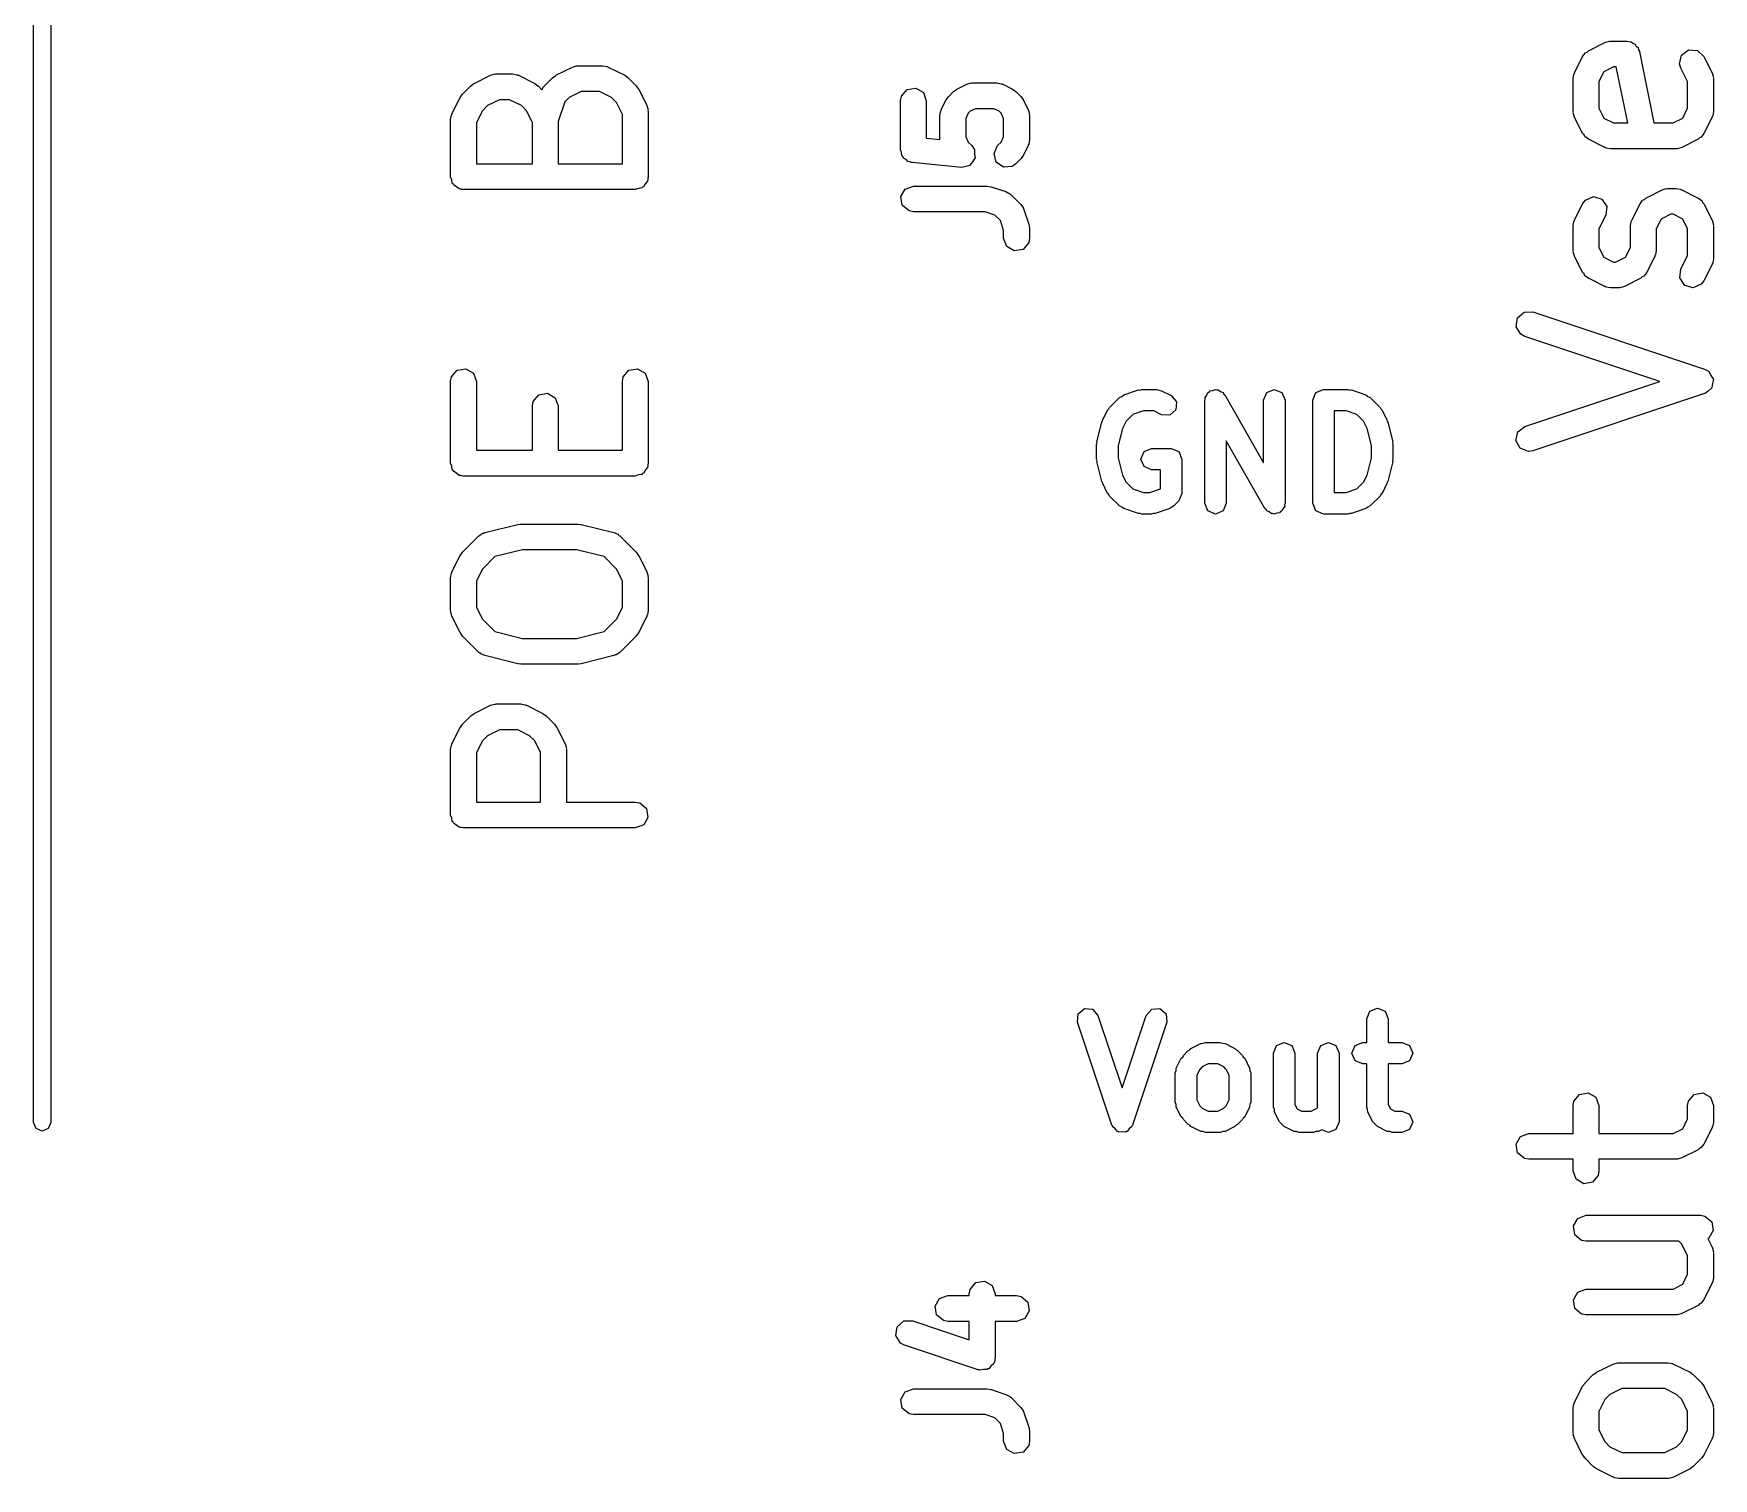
# Model space of a CAD drawing. Extents: x 83.3 to 116.7, y -116.6 to -83.4.
# Drawn here: x 106.95 to 116.73, y -107.65 to -99.24 of the extents above; entities that cross this region are included whole.
import ezdxf

# ---------------------------------------------------------------- set-up
doc = ezdxf.new("R2010")
doc.units = 0
doc.layers.add('BLACK', color=7, linetype='CONTINUOUS')

msp = doc.modelspace()

# ---------------------------------------------------------------- linework, layer by layer
at = {"layer": 'BLACK', "linetype": 'CONTINUOUS'}
for p, q in [((106.95, -105.575), (106.95, -94.075)), ((107.05, -94.075), (107.05, -105.575)), ((116, -99.3377), (116.095, -99.2901)), ((116.095, -99.2901), (116.12, -99.2826)), ((116.12, -99.2826), (116.124, -99.2837)), ((116.124, -99.2837), (116.129, -99.2821)), ((116.129, -99.2821), (116.224, -99.2821)), ((116.224, -99.2821), (116.249, -99.2867)), ((116.249, -99.2867), (116.259, -99.2946)), ((116.259, -99.2946), (116.271, -99.2986)), ((116.271, -99.2986), (116.278, -99.3106)), ((116.278, -99.3106), (116.289, -99.3196)), ((116.289, -99.3196), (116.291, -99.3318)), ((116.291, -99.3318), (116.297, -99.3424)), ((116.542, -99.3634), (116.583, -99.3329)), ((116.583, -99.3329), (116.635, -99.3359)), ((110.086, -99.4329), (110.11, -99.4255)), ((110.11, -99.4255), (110.115, -99.4265)), ((110.115, -99.4265), (110.119, -99.425)), ((110.119, -99.425), (110.262, -99.425)), ((110.262, -99.425), (110.288, -99.4295)), ((110.288, -99.4295), (110.291, -99.4324)), ((115.919, -99.4665), (115.966, -99.3712)), ((115.966, -99.3712), (115.982, -99.3503)), ((115.982, -99.3503), (115.992, -99.3458)), ((115.992, -99.3458), (116, -99.3377)), ((116.297, -99.3424), (116.381, -99.7583)), ((116.53, -99.4133), (116.542, -99.3634)), ((116.538, -99.4383), (116.53, -99.4133)), ((116.635, -99.3359), (116.672, -99.3712)), ((116.672, -99.3712), (116.719, -99.4665)), ((109.495, -99.5422), (109.513, -99.5293)), ((109.513, -99.5293), (109.514, -99.5282)), ((109.514, -99.5282), (109.609, -99.4805)), ((109.609, -99.4805), (109.634, -99.4731)), ((109.634, -99.4731), (109.639, -99.4742)), ((109.639, -99.4742), (109.643, -99.4726)), ((109.643, -99.4726), (109.738, -99.4726)), ((109.738, -99.4726), (109.764, -99.4771)), ((109.764, -99.4771), (109.767, -99.48)), ((109.767, -99.48), (109.772, -99.4805)), ((109.772, -99.4805), (109.867, -99.5282)), ((109.867, -99.5282), (109.885, -99.5415)), ((109.923, -99.5422), (109.971, -99.4946)), ((109.971, -99.4946), (109.989, -99.4817)), ((109.989, -99.4817), (109.99, -99.4805)), ((109.99, -99.4805), (110.086, -99.4329)), ((110.291, -99.4324), (110.295, -99.4329)), ((110.295, -99.4329), (110.391, -99.4805)), ((110.391, -99.4805), (110.409, -99.4939)), ((110.409, -99.4939), (110.41, -99.4946)), ((110.41, -99.4946), (110.458, -99.5422)), ((112.381, -99.5329), (112.406, -99.5255)), ((112.406, -99.5255), (112.41, -99.5265)), ((112.41, -99.5265), (112.414, -99.525)), ((112.414, -99.525), (112.557, -99.525)), ((112.557, -99.525), (112.583, -99.5295)), ((112.583, -99.5295), (112.586, -99.5324)), ((115.911, -99.5), (115.915, -99.4743)), ((115.911, -99.6905), (115.911, -99.5)), ((115.915, -99.4743), (115.918, -99.4709)), ((115.918, -99.4709), (115.919, -99.4665)), ((116.089, -99.4607), (116.061, -99.5177)), ((116.061, -99.5177), (116.061, -99.6728)), ((116.146, -99.4321), (116.089, -99.4607)), ((116.162, -99.4321), (116.146, -99.4321)), ((116.228, -99.7583), (116.162, -99.4321)), ((116.577, -99.5177), (116.538, -99.4383)), ((116.577, -99.6728), (116.577, -99.5177)), ((116.719, -99.4665), (116.727, -99.4914)), ((116.727, -99.4914), (116.726, -99.4958)), ((116.726, -99.4958), (116.727, -99.5)), ((116.727, -99.5), (116.727, -99.6905)), ((109.385, -99.7046), (109.433, -99.6093)), ((109.433, -99.6093), (109.446, -99.5913)), ((109.446, -99.5913), (109.447, -99.5898)), ((109.447, -99.5898), (109.495, -99.5422)), ((109.661, -99.6226), (109.592, -99.6569)), ((109.72, -99.6226), (109.661, -99.6226)), ((109.789, -99.6569), (109.72, -99.6226)), ((109.885, -99.5415), (109.886, -99.5422)), ((109.886, -99.5422), (109.909, -99.5646)), ((109.909, -99.5646), (109.917, -99.5486)), ((109.917, -99.5486), (109.921, -99.5463)), ((109.921, -99.5463), (109.923, -99.5422)), ((110.068, -99.6093), (110.042, -99.6358)), ((110.137, -99.575), (110.068, -99.6093)), ((110.244, -99.575), (110.137, -99.575)), ((110.313, -99.6093), (110.244, -99.575)), ((110.343, -99.6397), (110.313, -99.6093)), ((110.458, -99.5422), (110.471, -99.5606)), ((110.471, -99.5606), (110.472, -99.5617)), ((110.472, -99.5617), (110.519, -99.6569)), ((111.996, -99.6286), (112.001, -99.6029)), ((112.001, -99.6029), (112.034, -99.5636)), ((112.034, -99.5636), (112.084, -99.5547)), ((112.084, -99.5547), (112.129, -99.5804)), ((112.129, -99.5804), (112.146, -99.6286)), ((112.233, -99.6807), (112.261, -99.6236)), ((112.261, -99.6236), (112.275, -99.6056)), ((112.275, -99.6056), (112.276, -99.6041)), ((112.276, -99.6041), (112.304, -99.5755)), ((112.304, -99.5755), (112.322, -99.5627)), ((112.322, -99.5627), (112.324, -99.5615)), ((112.324, -99.5615), (112.381, -99.5329)), ((112.586, -99.5324), (112.591, -99.5329)), ((112.591, -99.5329), (112.648, -99.5615)), ((112.648, -99.5615), (112.666, -99.5748)), ((112.666, -99.5748), (112.667, -99.5755)), ((112.667, -99.5755), (112.696, -99.6041)), ((112.696, -99.6041), (112.709, -99.6225)), ((112.709, -99.6225), (112.71, -99.6236)), ((112.71, -99.6236), (112.739, -99.6807)), ((109.377, -99.7381), (109.382, -99.7124)), ((109.382, -99.7124), (109.385, -99.709)), ((109.385, -99.709), (109.385, -99.7046)), ((109.562, -99.6873), (109.527, -99.7558)), ((109.592, -99.6569), (109.562, -99.6873)), ((109.819, -99.6873), (109.789, -99.6569)), ((109.854, -99.7558), (109.819, -99.6873)), ((110.042, -99.6358), (110.004, -99.7503)), ((110.377, -99.7082), (110.343, -99.6397)), ((110.377, -99.9964), (110.377, -99.7082)), ((110.519, -99.6569), (110.527, -99.6819)), ((110.527, -99.6819), (110.526, -99.6863)), ((110.526, -99.6863), (110.527, -99.6905)), ((110.527, -99.6905), (110.527, -100.071)), ((111.996, -99.9143), (111.996, -99.6286)), ((112.146, -99.6286), (112.146, -99.8464)), ((112.225, -99.7143), (112.23, -99.6886)), ((112.225, -99.8543), (112.225, -99.7143)), ((112.23, -99.6886), (112.232, -99.6852)), ((112.232, -99.6852), (112.233, -99.6807)), ((112.39, -99.7016), (112.375, -99.732)), ((112.402, -99.6902), (112.39, -99.7016)), ((112.432, -99.675), (112.402, -99.6902)), ((112.539, -99.675), (112.432, -99.675)), ((112.57, -99.6902), (112.539, -99.675)), ((112.581, -99.7016), (112.57, -99.6902)), ((112.596, -99.732), (112.581, -99.7016)), ((112.739, -99.6807), (112.746, -99.7057)), ((112.746, -99.7057), (112.745, -99.7101)), ((112.745, -99.7101), (112.746, -99.7143)), ((112.746, -99.7143), (112.746, -99.8571)), ((115.912, -99.6947), (115.911, -99.6905)), ((115.911, -99.699), (115.912, -99.6947)), ((115.919, -99.724), (115.911, -99.699)), ((115.966, -99.8193), (115.919, -99.724)), ((116.061, -99.6728), (116.089, -99.7298)), ((116.549, -99.7298), (116.577, -99.6728)), ((116.719, -99.724), (116.672, -99.8193)), ((116.72, -99.7196), (116.719, -99.724)), ((116.723, -99.7161), (116.72, -99.7196)), ((116.727, -99.6905), (116.723, -99.7161)), ((109.377, -100.071), (109.377, -99.7381)), ((109.527, -99.7558), (109.527, -99.9964)), ((109.854, -99.9964), (109.854, -99.7558)), ((110.004, -99.7503), (110.004, -99.9964)), ((112.375, -99.732), (112.375, -99.8394)), ((112.596, -99.8394), (112.596, -99.732)), ((115.974, -99.827), (115.966, -99.8193)), ((116.089, -99.7298), (116.146, -99.7583)), ((116.146, -99.7583), (116.228, -99.7583)), ((116.381, -99.7583), (116.492, -99.7583)), ((116.492, -99.7583), (116.549, -99.7298)), ((116.672, -99.8193), (116.656, -99.8402)), ((112.002, -99.9293), (111.996, -99.9143)), ((112.146, -99.8464), (112.225, -99.8543)), ((112.375, -99.8394), (112.39, -99.8699)), ((112.39, -99.8699), (112.41, -99.8898)), ((112.41, -99.8898), (112.425, -99.9112)), ((112.425, -99.9112), (112.425, -99.9117)), ((112.425, -99.9117), (112.426, -99.912)), ((112.426, -99.912), (112.427, -99.9371)), ((112.54, -99.9363), (112.561, -99.8898)), ((112.561, -99.8898), (112.581, -99.8699)), ((112.581, -99.8699), (112.596, -99.8394)), ((112.739, -99.8907), (112.71, -99.9478)), ((112.742, -99.8828), (112.739, -99.8862)), ((112.739, -99.8862), (112.739, -99.8907)), ((112.746, -99.8571), (112.742, -99.8828)), ((115.979, -99.8373), (115.974, -99.827)), ((116, -99.8528), (115.979, -99.8373)), ((116.095, -99.9004), (116, -99.8528)), ((116.099, -99.9009), (116.095, -99.9004)), ((116.103, -99.9038), (116.099, -99.9009)), ((116.129, -99.9083), (116.103, -99.9038)), ((116.51, -99.9083), (116.129, -99.9083)), ((116.514, -99.9068), (116.51, -99.9083)), ((116.518, -99.9078), (116.514, -99.9068)), ((116.543, -99.9004), (116.518, -99.9078)), ((116.638, -99.8528), (116.543, -99.9004)), ((116.646, -99.8446), (116.638, -99.8528)), ((116.656, -99.8402), (116.646, -99.8446)), ((109.527, -99.9964), (109.854, -99.9964)), ((110.004, -99.9964), (110.377, -99.9964)), ((112.003, -99.9451), (112.002, -99.9293)), ((112.01, -99.9526), (112.003, -99.9451)), ((112.014, -99.9625), (112.01, -99.9526)), ((112.028, -99.9705), (112.014, -99.9625)), ((112.039, -99.9819), (112.028, -99.9705)), ((112.056, -99.9866), (112.039, -99.9819)), ((112.058, -99.9881), (112.056, -99.9866)), ((112.06, -99.9878), (112.058, -99.9881)), ((112.064, -99.9889), (112.06, -99.9878)), ((112.35, -100.017), (112.064, -99.9889)), ((112.351, -100.018), (112.35, -100.017)), ((112.35, -100.017), (112.35, -100.017)), ((112.375, -100.011), (112.351, -100.018)), ((112.399, -100.005), (112.375, -100.011)), ((112.4, -100.004), (112.399, -100.005)), ((112.415, -99.9836), (112.4, -100.004)), ((112.4, -100.004), (112.4, -100.004)), ((112.429, -99.9632), (112.415, -99.9836)), ((112.427, -99.9371), (112.43, -99.9623)), ((112.43, -99.9623), (112.429, -99.9627)), ((112.429, -99.9627), (112.429, -99.9632)), ((112.553, -99.9859), (112.54, -99.9363)), ((112.595, -100.015), (112.553, -99.9859)), ((112.646, -100.011), (112.595, -100.015)), ((112.667, -99.9959), (112.646, -100.011)), ((112.696, -99.9673), (112.667, -99.9959)), ((112.697, -99.9658), (112.696, -99.9673)), ((112.71, -99.9478), (112.697, -99.9658)), ((109.384, -100.09), (109.377, -100.071)), ((109.387, -100.109), (109.384, -100.09)), ((109.393, -100.113), (109.387, -100.109)), ((109.395, -100.12), (109.393, -100.113)), ((110.51, -100.112), (110.501, -100.129)), ((110.523, -100.097), (110.51, -100.112)), ((110.525, -100.087), (110.523, -100.097)), ((110.526, -100.084), (110.525, -100.087)), ((110.527, -100.071), (110.526, -100.081)), ((110.526, -100.081), (110.526, -100.084)), ((109.412, -100.129), (109.395, -100.12)), ((109.427, -100.142), (109.412, -100.129)), ((109.436, -100.144), (109.427, -100.142)), ((109.439, -100.145), (109.436, -100.144)), ((109.443, -100.145), (109.439, -100.145)), ((109.452, -100.146), (109.443, -100.145)), ((110.452, -100.146), (109.452, -100.146)), ((110.471, -100.14), (110.452, -100.146)), ((110.49, -100.136), (110.471, -100.14)), ((110.494, -100.131), (110.49, -100.136)), ((110.501, -100.129), (110.494, -100.131)), ((111.998, -100.187), (112.023, -100.143)), ((112.006, -100.237), (111.998, -100.187)), ((112.023, -100.143), (112.071, -100.125)), ((112.071, -100.125), (112.5, -100.125)), ((112.5, -100.125), (112.522, -100.129)), ((112.522, -100.129), (112.524, -100.129)), ((112.524, -100.129), (112.609, -100.157)), ((112.609, -100.157), (112.632, -100.17)), ((112.632, -100.17), (112.635, -100.174)), ((112.635, -100.174), (112.639, -100.176)), ((112.639, -100.176), (112.696, -100.233)), ((115.966, -100.228), (115.982, -100.207)), ((115.982, -100.207), (116.029, -100.187)), ((116.029, -100.187), (116.078, -100.202)), ((116.078, -100.202), (116.106, -100.244)), ((116.3, -100.228), (116.315, -100.207)), ((116.315, -100.207), (116.325, -100.203)), ((116.325, -100.203), (116.333, -100.195)), ((116.333, -100.195), (116.428, -100.147)), ((116.428, -100.147), (116.453, -100.14)), ((116.453, -100.14), (116.458, -100.141)), ((116.458, -100.141), (116.462, -100.139)), ((116.462, -100.139), (116.51, -100.139)), ((116.51, -100.139), (116.535, -100.144)), ((116.535, -100.144), (116.539, -100.147)), ((116.539, -100.147), (116.543, -100.147)), ((116.543, -100.147), (116.638, -100.195)), ((116.638, -100.195), (116.659, -100.21)), ((116.659, -100.21), (116.664, -100.221)), ((112.046, -100.27), (112.006, -100.237)), ((112.071, -100.275), (112.046, -100.27)), ((112.488, -100.275), (112.071, -100.275)), ((112.545, -100.294), (112.488, -100.275)), ((112.577, -100.326), (112.545, -100.294)), ((112.696, -100.233), (112.711, -100.254)), ((112.711, -100.254), (112.711, -100.258)), ((112.711, -100.258), (112.714, -100.262)), ((112.714, -100.262), (112.743, -100.348)), ((115.919, -100.324), (115.966, -100.228)), ((116.1, -100.295), (116.061, -100.375)), ((116.106, -100.244), (116.1, -100.295)), ((116.252, -100.324), (116.3, -100.228)), ((116.48, -100.289), (116.423, -100.318)), ((116.492, -100.289), (116.48, -100.289)), ((116.549, -100.318), (116.492, -100.289)), ((116.664, -100.221), (116.672, -100.228)), ((116.672, -100.228), (116.719, -100.324)), ((112.596, -100.384), (112.577, -100.326)), ((112.596, -100.429), (112.596, -100.384)), ((112.743, -100.348), (112.746, -100.37)), ((112.746, -100.37), (112.746, -100.371)), ((112.746, -100.371), (112.746, -100.429)), ((115.911, -100.357), (115.915, -100.331)), ((115.911, -100.5), (115.911, -100.357)), ((115.915, -100.331), (115.918, -100.328)), ((115.918, -100.328), (115.919, -100.324)), ((116.061, -100.375), (116.061, -100.482)), ((116.244, -100.357), (116.249, -100.331)), ((116.244, -100.482), (116.244, -100.357)), ((116.249, -100.331), (116.251, -100.328)), ((116.251, -100.328), (116.252, -100.324)), ((116.423, -100.318), (116.394, -100.375)), ((116.394, -100.375), (116.394, -100.5)), ((116.577, -100.375), (116.549, -100.318)), ((116.577, -100.53), (116.577, -100.375)), ((116.719, -100.324), (116.727, -100.349)), ((116.727, -100.349), (116.726, -100.353)), ((116.726, -100.353), (116.727, -100.357)), ((116.727, -100.357), (116.727, -100.548)), ((112.614, -100.477), (112.596, -100.429)), ((112.658, -100.502), (112.614, -100.477)), ((112.709, -100.494), (112.658, -100.502)), ((112.742, -100.454), (112.709, -100.494)), ((112.746, -100.429), (112.742, -100.454)), ((115.912, -100.504), (115.911, -100.5)), ((115.911, -100.509), (115.912, -100.504)), ((116.061, -100.482), (116.089, -100.539)), ((116.216, -100.539), (116.244, -100.482)), ((116.394, -100.5), (116.39, -100.526)), ((115.919, -100.534), (115.911, -100.509)), ((115.966, -100.629), (115.919, -100.534)), ((116.089, -100.539), (116.146, -100.568)), ((116.146, -100.568), (116.158, -100.568)), ((116.158, -100.568), (116.216, -100.539)), ((116.386, -100.534), (116.339, -100.629)), ((116.387, -100.529), (116.386, -100.534)), ((116.39, -100.526), (116.387, -100.529)), ((116.538, -100.609), (116.577, -100.53)), ((116.719, -100.581), (116.672, -100.676)), ((116.72, -100.577), (116.719, -100.581)), ((116.723, -100.573), (116.72, -100.577)), ((116.727, -100.548), (116.723, -100.573)), ((115.974, -100.636), (115.966, -100.629)), ((115.979, -100.647), (115.974, -100.636)), ((116, -100.662), (115.979, -100.647)), ((116.095, -100.71), (116, -100.662)), ((116.305, -100.662), (116.21, -100.71)), ((116.313, -100.654), (116.305, -100.662)), ((116.323, -100.65), (116.313, -100.654)), ((116.339, -100.629), (116.323, -100.65)), ((116.532, -100.66), (116.538, -100.609)), ((116.56, -100.703), (116.532, -100.66)), ((116.609, -100.718), (116.56, -100.703)), ((116.656, -100.697), (116.609, -100.718)), ((116.672, -100.676), (116.656, -100.697)), ((116.099, -100.71), (116.095, -100.71)), ((116.103, -100.713), (116.099, -100.71)), ((116.129, -100.718), (116.103, -100.713)), ((116.176, -100.718), (116.129, -100.718)), ((116.18, -100.716), (116.176, -100.718)), ((116.185, -100.717), (116.18, -100.716)), ((116.21, -100.71), (116.185, -100.717)), ((115.579, -100.944), (115.586, -100.893)), ((115.586, -100.893), (115.625, -100.859)), ((115.625, -100.859), (115.676, -100.857)), ((115.676, -100.857), (116.676, -101.191)), ((115.606, -100.987), (115.579, -100.944)), ((115.629, -101), (115.606, -100.987)), ((116.415, -101.262), (115.629, -101)), ((109.415, -101.197), (109.465, -101.188)), ((109.465, -101.188), (109.51, -101.214)), ((110.415, -101.197), (110.465, -101.188)), ((110.465, -101.188), (110.51, -101.214)), ((116.676, -101.191), (116.699, -101.203)), ((109.377, -101.262), (109.382, -101.236)), ((109.377, -101.738), (109.377, -101.262)), ((109.382, -101.236), (109.415, -101.197)), ((109.51, -101.214), (109.527, -101.262)), ((109.527, -101.262), (109.527, -101.663)), ((110.377, -101.262), (110.382, -101.236)), ((110.377, -101.663), (110.377, -101.262)), ((110.382, -101.236), (110.415, -101.197)), ((110.51, -101.214), (110.527, -101.262)), ((110.527, -101.262), (110.527, -101.738)), ((115.629, -101.524), (116.415, -101.262)), ((116.699, -101.203), (116.7, -101.205)), ((116.7, -101.205), (116.702, -101.206)), ((116.702, -101.206), (116.713, -101.227)), ((116.713, -101.227), (116.726, -101.247)), ((116.722, -101.274), (116.718, -101.298)), ((116.727, -101.251), (116.722, -101.274)), ((116.726, -101.247), (116.726, -101.249)), ((116.726, -101.249), (116.727, -101.251)), ((109.854, -101.405), (109.858, -101.379)), ((109.858, -101.379), (109.891, -101.34)), ((109.891, -101.34), (109.942, -101.331)), ((109.942, -101.331), (109.986, -101.357)), ((109.986, -101.357), (110.004, -101.405)), ((113.213, -101.413), (113.27, -101.356)), ((113.27, -101.356), (113.284, -101.35)), ((113.284, -101.35), (113.295, -101.341)), ((113.295, -101.341), (113.38, -101.312)), ((113.38, -101.312), (113.39, -101.313)), ((113.39, -101.313), (113.4, -101.309)), ((113.4, -101.309), (113.486, -101.309)), ((113.486, -101.309), (113.499, -101.314)), ((113.499, -101.314), (113.514, -101.316)), ((113.514, -101.316), (113.571, -101.344)), ((113.571, -101.344), (113.602, -101.38)), ((113.602, -101.38), (113.599, -101.428)), ((113.766, -101.371), (113.769, -101.363)), ((113.766, -101.971), (113.766, -101.371)), ((113.768, -101.355), (113.778, -101.342)), ((113.769, -101.363), (113.768, -101.355)), ((113.778, -101.342), (113.784, -101.327)), ((113.784, -101.327), (113.792, -101.324)), ((113.792, -101.324), (113.798, -101.317)), ((113.798, -101.317), (113.814, -101.315)), ((113.814, -101.315), (113.829, -101.309)), ((113.829, -101.309), (113.837, -101.312)), ((113.837, -101.312), (113.845, -101.311)), ((113.845, -101.311), (113.858, -101.321)), ((113.858, -101.321), (113.873, -101.327)), ((113.873, -101.327), (113.876, -101.335)), ((113.876, -101.335), (113.883, -101.34)), ((113.883, -101.34), (114.109, -101.736)), ((114.109, -101.371), (114.127, -101.327)), ((114.109, -101.736), (114.109, -101.371)), ((114.127, -101.327), (114.171, -101.309)), ((114.171, -101.309), (114.216, -101.327)), ((114.216, -101.327), (114.234, -101.371)), ((114.234, -101.371), (114.234, -101.971)), ((114.395, -101.371), (114.413, -101.327)), ((114.395, -101.971), (114.395, -101.371)), ((114.413, -101.327), (114.457, -101.309)), ((114.457, -101.309), (114.6, -101.309)), ((114.6, -101.309), (114.61, -101.313)), ((114.61, -101.313), (114.62, -101.312)), ((114.62, -101.312), (114.705, -101.341)), ((114.705, -101.341), (114.716, -101.35)), ((114.716, -101.35), (114.73, -101.356)), ((114.73, -101.356), (114.787, -101.413)), ((116.676, -101.333), (115.676, -101.666)), ((116.678, -101.332), (116.676, -101.333)), ((116.68, -101.332), (116.678, -101.332)), ((116.698, -101.316), (116.68, -101.332)), ((116.716, -101.301), (116.698, -101.316)), ((116.717, -101.299), (116.716, -101.301)), ((116.718, -101.298), (116.717, -101.299)), ((109.854, -101.663), (109.854, -101.405)), ((110.004, -101.405), (110.004, -101.663)), ((113.173, -101.486), (113.201, -101.429)), ((113.201, -101.429), (113.209, -101.422)), ((113.209, -101.422), (113.213, -101.413)), ((113.348, -101.455), (113.309, -101.494)), ((113.41, -101.434), (113.348, -101.455)), ((113.471, -101.434), (113.41, -101.434)), ((113.515, -101.456), (113.471, -101.434)), ((113.563, -101.459), (113.515, -101.456)), ((113.599, -101.428), (113.563, -101.459)), ((114.52, -101.434), (114.52, -101.909)), ((114.59, -101.434), (114.52, -101.434)), ((114.652, -101.455), (114.59, -101.434)), ((114.691, -101.494), (114.652, -101.455)), ((114.787, -101.413), (114.791, -101.422)), ((114.791, -101.422), (114.799, -101.429)), ((114.799, -101.429), (114.827, -101.486)), ((113.139, -101.613), (113.168, -101.499)), ((113.168, -101.499), (113.172, -101.493)), ((113.172, -101.493), (113.173, -101.486)), ((113.288, -101.536), (113.262, -101.636)), ((113.309, -101.494), (113.288, -101.536)), ((114.712, -101.536), (114.691, -101.494)), ((114.737, -101.636), (114.712, -101.536)), ((114.827, -101.486), (114.828, -101.493)), ((114.828, -101.493), (114.832, -101.499)), ((114.832, -101.499), (114.861, -101.613)), ((115.578, -101.606), (115.588, -101.556)), ((115.588, -101.556), (115.629, -101.524)), ((109.527, -101.663), (109.854, -101.663)), ((110.004, -101.663), (110.377, -101.663)), ((113.137, -101.629), (113.141, -101.621)), ((113.137, -101.714), (113.137, -101.629)), ((113.141, -101.621), (113.139, -101.613)), ((113.262, -101.636), (113.262, -101.707)), ((113.395, -101.714), (113.413, -101.67)), ((113.413, -101.67), (113.457, -101.652)), ((113.457, -101.652), (113.571, -101.652)), ((113.571, -101.652), (113.616, -101.67)), ((113.616, -101.67), (113.634, -101.714)), ((114.117, -102.002), (113.891, -101.607)), ((113.891, -101.607), (113.891, -101.971)), ((114.737, -101.707), (114.737, -101.636)), ((114.861, -101.613), (114.859, -101.621)), ((114.859, -101.621), (114.862, -101.629)), ((114.862, -101.629), (114.862, -101.714)), ((115.603, -101.651), (115.578, -101.606)), ((115.65, -101.67), (115.603, -101.651)), ((115.676, -101.666), (115.65, -101.67)), ((109.384, -101.756), (109.377, -101.738)), ((109.387, -101.776), (109.384, -101.756)), ((109.393, -101.78), (109.387, -101.776)), ((110.523, -101.764), (110.51, -101.779)), ((110.525, -101.754), (110.523, -101.764)), ((110.526, -101.751), (110.525, -101.754)), ((110.527, -101.738), (110.526, -101.748)), ((110.526, -101.748), (110.526, -101.751)), ((113.141, -101.722), (113.137, -101.714)), ((113.139, -101.729), (113.141, -101.722)), ((113.168, -101.844), (113.139, -101.729)), ((113.262, -101.707), (113.288, -101.807)), ((113.413, -101.758), (113.395, -101.714)), ((113.457, -101.777), (113.413, -101.758)), ((113.509, -101.777), (113.457, -101.777)), ((113.509, -101.888), (113.509, -101.777)), ((113.634, -101.714), (113.634, -101.914)), ((114.712, -101.807), (114.737, -101.707)), ((114.861, -101.729), (114.832, -101.844)), ((114.862, -101.714), (114.859, -101.722)), ((114.859, -101.722), (114.861, -101.729)), ((109.395, -101.786), (109.393, -101.78)), ((109.412, -101.796), (109.395, -101.786)), ((109.427, -101.809), (109.412, -101.796)), ((109.436, -101.81), (109.427, -101.809)), ((109.439, -101.812), (109.436, -101.81)), ((109.443, -101.811), (109.439, -101.812)), ((109.452, -101.813), (109.443, -101.811)), ((110.452, -101.813), (109.452, -101.813)), ((110.471, -101.806), (110.452, -101.813)), ((110.49, -101.803), (110.471, -101.806)), ((110.494, -101.798), (110.49, -101.803)), ((110.501, -101.796), (110.494, -101.798)), ((110.51, -101.779), (110.501, -101.796)), ((113.172, -101.849), (113.168, -101.844)), ((113.173, -101.857), (113.172, -101.849)), ((113.201, -101.914), (113.173, -101.857)), ((113.288, -101.807), (113.309, -101.849)), ((113.309, -101.849), (113.348, -101.888)), ((114.652, -101.888), (114.691, -101.849)), ((114.691, -101.849), (114.712, -101.807)), ((114.827, -101.857), (114.799, -101.914)), ((114.828, -101.849), (114.827, -101.857)), ((114.832, -101.844), (114.828, -101.849)), ((113.209, -101.92), (113.201, -101.914)), ((113.213, -101.93), (113.209, -101.92)), ((113.27, -101.987), (113.213, -101.93)), ((113.348, -101.888), (113.41, -101.909)), ((113.41, -101.909), (113.447, -101.909)), ((113.447, -101.909), (113.509, -101.888)), ((113.616, -101.958), (113.587, -101.987)), ((113.629, -101.925), (113.616, -101.958)), ((113.634, -101.914), (113.629, -101.925)), ((113.784, -102.016), (113.766, -101.971)), ((113.891, -101.971), (113.873, -102.016)), ((114.234, -101.971), (114.231, -101.979)), ((114.413, -102.016), (114.395, -101.971)), ((114.52, -101.909), (114.59, -101.909)), ((114.59, -101.909), (114.652, -101.888)), ((114.787, -101.93), (114.73, -101.987)), ((114.791, -101.92), (114.787, -101.93)), ((114.799, -101.914), (114.791, -101.92)), ((113.284, -101.993), (113.27, -101.987)), ((113.295, -102.002), (113.284, -101.993)), ((113.38, -102.031), (113.295, -102.002)), ((113.39, -102.03), (113.38, -102.031)), ((113.4, -102.034), (113.39, -102.03)), ((113.457, -102.034), (113.4, -102.034)), ((113.467, -102.03), (113.457, -102.034)), ((113.477, -102.031), (113.467, -102.03)), ((113.563, -102.002), (113.477, -102.031)), ((113.574, -101.993), (113.563, -102.002)), ((113.587, -101.987), (113.574, -101.993)), ((113.829, -102.034), (113.784, -102.016)), ((113.873, -102.016), (113.829, -102.034)), ((114.124, -102.008), (114.117, -102.002)), ((114.127, -102.016), (114.124, -102.008)), ((114.142, -102.022), (114.127, -102.016)), ((114.155, -102.032), (114.142, -102.022)), ((114.163, -102.031), (114.155, -102.032)), ((114.171, -102.034), (114.163, -102.031)), ((114.186, -102.028), (114.171, -102.034)), ((114.202, -102.026), (114.186, -102.028)), ((114.208, -102.019), (114.202, -102.026)), ((114.216, -102.016), (114.208, -102.019)), ((114.222, -102.001), (114.216, -102.016)), ((114.232, -101.988), (114.222, -102.001)), ((114.231, -101.979), (114.232, -101.988)), ((114.457, -102.034), (114.413, -102.016)), ((114.6, -102.034), (114.457, -102.034)), ((114.61, -102.03), (114.6, -102.034)), ((114.62, -102.031), (114.61, -102.03)), ((114.705, -102.002), (114.62, -102.031)), ((114.716, -101.993), (114.705, -102.002)), ((114.73, -101.987), (114.716, -101.993)), ((109.447, -102.256), (109.542, -102.161)), ((109.542, -102.161), (109.564, -102.146)), ((109.564, -102.146), (109.571, -102.146)), ((109.571, -102.146), (109.577, -102.142)), ((109.577, -102.142), (109.768, -102.094)), ((109.768, -102.094), (109.782, -102.093)), ((109.782, -102.093), (109.786, -102.092)), ((109.786, -102.092), (110.119, -102.092)), ((110.119, -102.092), (110.134, -102.094)), ((110.134, -102.094), (110.137, -102.094)), ((110.137, -102.094), (110.328, -102.142)), ((110.328, -102.142), (110.352, -102.152)), ((110.352, -102.152), (110.356, -102.158)), ((110.356, -102.158), (110.363, -102.161)), ((110.363, -102.161), (110.458, -102.256)), ((109.433, -102.276), (109.446, -102.258)), ((109.446, -102.258), (109.447, -102.256)), ((109.795, -102.242), (109.634, -102.282)), ((110.11, -102.242), (109.795, -102.242)), ((110.271, -102.282), (110.11, -102.242)), ((110.458, -102.256), (110.471, -102.275)), ((109.385, -102.371), (109.433, -102.276)), ((109.562, -102.354), (109.527, -102.422)), ((109.634, -102.282), (109.562, -102.354)), ((110.343, -102.354), (110.271, -102.282)), ((110.377, -102.422), (110.343, -102.354)), ((110.471, -102.275), (110.472, -102.276)), ((110.472, -102.276), (110.519, -102.371)), ((109.377, -102.405), (109.382, -102.379)), ((109.377, -102.595), (109.377, -102.405)), ((109.382, -102.379), (109.385, -102.376)), ((109.385, -102.376), (109.385, -102.371)), ((109.527, -102.422), (109.527, -102.578)), ((110.377, -102.578), (110.377, -102.422)), ((110.519, -102.371), (110.527, -102.396)), ((110.527, -102.396), (110.526, -102.401)), ((110.526, -102.401), (110.527, -102.405)), ((110.527, -102.405), (110.527, -102.595)), ((109.379, -102.599), (109.377, -102.595)), ((109.378, -102.604), (109.379, -102.599)), ((109.385, -102.629), (109.378, -102.604)), ((109.433, -102.724), (109.385, -102.629)), ((109.527, -102.578), (109.562, -102.646)), ((109.562, -102.646), (109.634, -102.718)), ((110.271, -102.718), (110.343, -102.646)), ((110.343, -102.646), (110.377, -102.578)), ((110.519, -102.629), (110.472, -102.724)), ((110.52, -102.624), (110.519, -102.629)), ((110.523, -102.621), (110.52, -102.624)), ((110.527, -102.595), (110.523, -102.621)), ((109.434, -102.725), (109.433, -102.724)), ((109.447, -102.744), (109.434, -102.725)), ((109.542, -102.839), (109.447, -102.744)), ((109.634, -102.718), (109.795, -102.758)), ((110.11, -102.758), (110.271, -102.718)), ((110.458, -102.744), (110.363, -102.839)), ((110.472, -102.724), (110.458, -102.742)), ((110.458, -102.742), (110.458, -102.744)), ((109.549, -102.842), (109.542, -102.839)), ((109.553, -102.848), (109.549, -102.842)), ((109.577, -102.858), (109.553, -102.848)), ((109.795, -102.758), (110.11, -102.758)), ((110.334, -102.854), (110.328, -102.858)), ((110.341, -102.854), (110.334, -102.854)), ((110.363, -102.839), (110.341, -102.854)), ((109.768, -102.906), (109.577, -102.858)), ((109.771, -102.906), (109.768, -102.906)), ((109.786, -102.908), (109.771, -102.906)), ((110.119, -102.908), (109.786, -102.908)), ((110.122, -102.907), (110.119, -102.908)), ((110.137, -102.906), (110.122, -102.907)), ((110.328, -102.858), (110.137, -102.906)), ((109.514, -103.195), (109.609, -103.147)), ((109.609, -103.147), (109.634, -103.14)), ((109.634, -103.14), (109.639, -103.141)), ((109.639, -103.141), (109.643, -103.139)), ((109.643, -103.139), (109.786, -103.139)), ((109.786, -103.139), (109.811, -103.144)), ((109.811, -103.144), (109.815, -103.147)), ((109.815, -103.147), (109.819, -103.147)), ((109.819, -103.147), (109.914, -103.195)), ((109.447, -103.256), (109.495, -103.209)), ((109.495, -103.209), (109.513, -103.196)), ((109.513, -103.196), (109.514, -103.195)), ((109.914, -103.195), (109.933, -103.208)), ((109.933, -103.208), (109.934, -103.209)), ((109.934, -103.209), (109.982, -103.256)), ((109.385, -103.371), (109.433, -103.276)), ((109.433, -103.276), (109.446, -103.258)), ((109.446, -103.258), (109.447, -103.256)), ((109.592, -103.324), (109.562, -103.354)), ((109.661, -103.289), (109.592, -103.324)), ((109.768, -103.289), (109.661, -103.289)), ((109.837, -103.324), (109.768, -103.289)), ((109.867, -103.354), (109.837, -103.324)), ((109.982, -103.256), (109.994, -103.275)), ((109.994, -103.275), (109.996, -103.276)), ((109.996, -103.276), (110.043, -103.371)), ((109.377, -103.405), (109.382, -103.379)), ((109.377, -103.786), (109.377, -103.405)), ((109.382, -103.379), (109.385, -103.376)), ((109.385, -103.376), (109.385, -103.371)), ((109.562, -103.354), (109.527, -103.422)), ((109.527, -103.422), (109.527, -103.711)), ((109.901, -103.422), (109.867, -103.354)), ((109.901, -103.711), (109.901, -103.422)), ((110.043, -103.371), (110.051, -103.396)), ((110.051, -103.396), (110.05, -103.401)), ((110.05, -103.401), (110.051, -103.405)), ((110.051, -103.405), (110.051, -103.711)), ((109.527, -103.711), (109.901, -103.711)), ((110.051, -103.711), (110.452, -103.711)), ((110.452, -103.711), (110.478, -103.715)), ((110.478, -103.715), (110.517, -103.748)), ((109.384, -103.804), (109.377, -103.786)), ((109.387, -103.823), (109.384, -103.804)), ((109.393, -103.828), (109.387, -103.823)), ((109.395, -103.834), (109.393, -103.828)), ((110.526, -103.799), (110.501, -103.843)), ((110.517, -103.748), (110.526, -103.799)), ((109.412, -103.844), (109.395, -103.834)), ((109.427, -103.856), (109.412, -103.844)), ((109.436, -103.858), (109.427, -103.856)), ((109.439, -103.86), (109.436, -103.858)), ((109.443, -103.859), (109.439, -103.86)), ((109.452, -103.861), (109.443, -103.859)), ((110.452, -103.861), (109.452, -103.861)), ((110.501, -103.843), (110.452, -103.861)), ((113.026, -104.991), (113.03, -104.943)), ((113.226, -105.591), (113.026, -104.991)), ((113.03, -104.943), (113.066, -104.912)), ((113.066, -104.912), (113.114, -104.916)), ((113.114, -104.916), (113.145, -104.952)), ((113.145, -104.952), (113.286, -105.374)), ((113.286, -105.374), (113.426, -104.952)), ((113.545, -104.991), (113.345, -105.591)), ((113.426, -104.952), (113.458, -104.916)), ((113.458, -104.916), (113.505, -104.912)), ((113.505, -104.912), (113.542, -104.943)), ((113.542, -104.943), (113.545, -104.991)), ((114.709, -104.971), (114.727, -104.927)), ((114.709, -105.109), (114.709, -104.971)), ((114.727, -104.927), (114.771, -104.909)), ((114.771, -104.909), (114.816, -104.927)), ((114.816, -104.927), (114.834, -104.971)), ((114.834, -104.971), (114.834, -105.109)), ((113.63, -105.201), (113.638, -105.194)), ((113.638, -105.194), (113.642, -105.184)), ((113.642, -105.184), (113.67, -105.156)), ((113.67, -105.156), (113.68, -105.152)), ((113.68, -105.152), (113.686, -105.144)), ((113.686, -105.144), (113.743, -105.116)), ((113.743, -105.116), (113.758, -105.114)), ((113.758, -105.114), (113.771, -105.109)), ((113.771, -105.109), (113.857, -105.109)), ((113.857, -105.109), (113.871, -105.114)), ((113.871, -105.114), (113.885, -105.116)), ((113.885, -105.116), (113.942, -105.144)), ((113.942, -105.144), (113.949, -105.152)), ((113.949, -105.152), (113.958, -105.156)), ((113.958, -105.156), (113.987, -105.184)), ((113.987, -105.184), (113.991, -105.194)), ((113.991, -105.194), (113.999, -105.201)), ((114.166, -105.171), (114.184, -105.127)), ((114.166, -105.486), (114.166, -105.171)), ((114.184, -105.127), (114.229, -105.109)), ((114.229, -105.109), (114.273, -105.127)), ((114.273, -105.127), (114.291, -105.171)), ((114.291, -105.171), (114.291, -105.471)), ((114.423, -105.171), (114.442, -105.127)), ((114.423, -105.488), (114.423, -105.171)), ((114.442, -105.127), (114.486, -105.109)), ((114.486, -105.109), (114.53, -105.127)), ((114.53, -105.127), (114.548, -105.171)), ((114.548, -105.171), (114.548, -105.571)), ((114.623, -105.171), (114.642, -105.127)), ((114.642, -105.216), (114.623, -105.171)), ((114.642, -105.127), (114.686, -105.109)), ((114.686, -105.109), (114.709, -105.109)), ((114.834, -105.109), (114.914, -105.109)), ((114.914, -105.109), (114.958, -105.127)), ((114.958, -105.127), (114.977, -105.171)), ((114.977, -105.171), (114.958, -105.216)), ((113.595, -105.286), (113.6, -105.272)), ((113.595, -105.457), (113.595, -105.286)), ((113.6, -105.272), (113.601, -105.258)), ((113.601, -105.258), (113.63, -105.201)), ((113.737, -105.266), (113.72, -105.3)), ((113.751, -105.251), (113.737, -105.266)), ((113.786, -105.234), (113.751, -105.251)), ((113.842, -105.234), (113.786, -105.234)), ((113.877, -105.251), (113.842, -105.234)), ((113.891, -105.266), (113.877, -105.251)), ((113.909, -105.3), (113.891, -105.266)), ((113.999, -105.201), (114.027, -105.258)), ((114.027, -105.258), (114.028, -105.272)), ((114.028, -105.272), (114.034, -105.286)), ((114.034, -105.286), (114.034, -105.457)), ((114.686, -105.234), (114.642, -105.216)), ((114.709, -105.234), (114.686, -105.234)), ((114.709, -105.486), (114.709, -105.234)), ((114.914, -105.234), (114.834, -105.234)), ((114.834, -105.234), (114.834, -105.471)), ((114.958, -105.216), (114.914, -105.234)), ((113.72, -105.3), (113.72, -105.442)), ((113.909, -105.442), (113.909, -105.3)), ((113.6, -105.471), (113.595, -105.457)), ((113.601, -105.485), (113.6, -105.471)), ((113.63, -105.542), (113.601, -105.485)), ((113.72, -105.442), (113.737, -105.477)), ((113.737, -105.477), (113.751, -105.491)), ((113.751, -105.491), (113.786, -105.509)), ((113.842, -105.509), (113.877, -105.491)), ((113.877, -105.491), (113.891, -105.477)), ((113.891, -105.477), (113.909, -105.442)), ((114.027, -105.485), (113.999, -105.542)), ((114.028, -105.471), (114.027, -105.485)), ((114.034, -105.457), (114.028, -105.471)), ((114.172, -105.499), (114.166, -105.486)), ((114.291, -105.471), (114.304, -105.496)), ((114.385, -105.509), (114.42, -105.491)), ((114.42, -105.491), (114.423, -105.488)), ((114.714, -105.499), (114.709, -105.486)), ((114.834, -105.471), (114.847, -105.496)), ((115.911, -105.476), (115.915, -105.451)), ((115.911, -105.639), (115.911, -105.476)), ((115.915, -105.451), (115.948, -105.411)), ((115.948, -105.411), (115.999, -105.402)), ((115.999, -105.402), (116.043, -105.428)), ((116.043, -105.428), (116.061, -105.476)), ((116.061, -105.476), (116.061, -105.639)), ((116.577, -105.476), (116.582, -105.451)), ((116.577, -105.554), (116.577, -105.476)), ((116.582, -105.451), (116.615, -105.411)), ((116.615, -105.411), (116.665, -105.402)), ((116.665, -105.402), (116.71, -105.428)), ((116.71, -105.428), (116.727, -105.476)), ((116.727, -105.476), (116.727, -105.571)), ((106.965, -105.61), (106.95, -105.575)), ((107.05, -105.575), (107.035, -105.61)), ((113.229, -105.595), (113.226, -105.591)), ((113.345, -105.591), (113.342, -105.595)), ((113.638, -105.549), (113.63, -105.542)), ((113.642, -105.558), (113.638, -105.549)), ((113.67, -105.587), (113.642, -105.558)), ((113.68, -105.591), (113.67, -105.587)), ((113.686, -105.599), (113.68, -105.591)), ((113.786, -105.509), (113.842, -105.509)), ((113.949, -105.591), (113.942, -105.599)), ((113.958, -105.587), (113.949, -105.591)), ((113.987, -105.558), (113.958, -105.587)), ((113.991, -105.549), (113.987, -105.558)), ((113.999, -105.542), (113.991, -105.549)), ((114.173, -105.514), (114.172, -105.499)), ((114.201, -105.571), (114.173, -105.514)), ((114.216, -105.584), (114.201, -105.571)), ((114.229, -105.599), (114.216, -105.584)), ((114.304, -105.496), (114.329, -105.509)), ((114.329, -105.509), (114.385, -105.509)), ((114.548, -105.571), (114.53, -105.616)), ((114.716, -105.514), (114.714, -105.499)), ((114.744, -105.571), (114.716, -105.514)), ((114.759, -105.584), (114.744, -105.571)), ((114.772, -105.599), (114.759, -105.584)), ((114.847, -105.496), (114.872, -105.509)), ((114.872, -105.509), (114.914, -105.509)), ((114.914, -105.509), (114.958, -105.527)), ((114.958, -105.527), (114.977, -105.571)), ((114.977, -105.571), (114.958, -105.616)), ((116.549, -105.611), (116.577, -105.554)), ((116.727, -105.571), (116.723, -105.597)), ((107, -105.625), (106.965, -105.61)), ((107.035, -105.61), (107, -105.625)), ((113.23, -105.599), (113.229, -105.595)), ((113.245, -105.612), (113.23, -105.599)), ((113.258, -105.627), (113.245, -105.612)), ((113.262, -105.628), (113.258, -105.627)), ((113.266, -105.631), (113.262, -105.628)), ((113.286, -105.629), (113.266, -105.631)), ((113.305, -105.631), (113.286, -105.629)), ((113.309, -105.628), (113.305, -105.631)), ((113.314, -105.627), (113.309, -105.628)), ((113.327, -105.612), (113.314, -105.627)), ((113.342, -105.599), (113.327, -105.612)), ((113.342, -105.595), (113.342, -105.599)), ((113.743, -105.627), (113.686, -105.599)), ((113.758, -105.628), (113.743, -105.627)), ((113.771, -105.634), (113.758, -105.628)), ((113.857, -105.634), (113.771, -105.634)), ((113.871, -105.628), (113.857, -105.634)), ((113.885, -105.627), (113.871, -105.628)), ((113.942, -105.599), (113.885, -105.627)), ((114.286, -105.627), (114.229, -105.599)), ((114.301, -105.628), (114.286, -105.627)), ((114.314, -105.634), (114.301, -105.628)), ((114.4, -105.634), (114.314, -105.634)), ((114.413, -105.628), (114.4, -105.634)), ((114.428, -105.627), (114.413, -105.628)), ((114.447, -105.618), (114.428, -105.627)), ((114.486, -105.634), (114.447, -105.618)), ((114.53, -105.616), (114.486, -105.634)), ((114.829, -105.627), (114.772, -105.599)), ((114.844, -105.628), (114.829, -105.627)), ((114.857, -105.634), (114.844, -105.628)), ((114.914, -105.634), (114.857, -105.634)), ((114.958, -105.616), (114.914, -105.634)), ((115.579, -105.701), (115.604, -105.657)), ((115.604, -105.657), (115.652, -105.639)), ((115.652, -105.639), (115.911, -105.639)), ((116.061, -105.639), (116.492, -105.639)), ((116.492, -105.639), (116.549, -105.611)), ((116.719, -105.605), (116.672, -105.7)), ((116.72, -105.601), (116.719, -105.605)), ((116.723, -105.597), (116.72, -105.601)), ((115.587, -105.752), (115.579, -105.701)), ((115.627, -105.785), (115.587, -105.752)), ((115.652, -105.789), (115.627, -105.785)), ((116.543, -105.781), (116.518, -105.789)), ((116.638, -105.734), (116.543, -105.781)), ((116.646, -105.726), (116.638, -105.734)), ((116.656, -105.721), (116.646, -105.726)), ((116.672, -105.7), (116.656, -105.721)), ((115.911, -105.789), (115.652, -105.789)), ((115.911, -105.857), (115.911, -105.789)), ((115.928, -105.905), (115.911, -105.857)), ((116.056, -105.883), (116.023, -105.922)), ((116.061, -105.857), (116.056, -105.883)), ((116.51, -105.789), (116.061, -105.789)), ((116.061, -105.789), (116.061, -105.857)), ((116.514, -105.788), (116.51, -105.789)), ((116.518, -105.789), (116.514, -105.788)), ((115.973, -105.931), (115.928, -105.905)), ((116.023, -105.922), (115.973, -105.931)), ((115.912, -106.177), (115.938, -106.133)), ((115.921, -106.228), (115.912, -106.177)), ((115.938, -106.133), (115.986, -106.115)), ((115.986, -106.115), (116.652, -106.115)), ((116.652, -106.115), (116.678, -106.12)), ((116.678, -106.12), (116.717, -106.153)), ((116.717, -106.153), (116.726, -106.203)), ((115.96, -106.261), (115.921, -106.228)), ((115.986, -106.265), (115.96, -106.261)), ((116.526, -106.265), (115.986, -106.265)), ((116.543, -106.283), (116.526, -106.265)), ((116.701, -106.248), (116.695, -106.25)), ((116.695, -106.25), (116.719, -106.3)), ((116.726, -106.203), (116.701, -106.248)), ((116.577, -106.351), (116.543, -106.283)), ((116.577, -106.458), (116.577, -106.351)), ((116.719, -106.3), (116.727, -106.325)), ((116.727, -106.325), (116.726, -106.329)), ((116.726, -106.329), (116.727, -106.333)), ((116.727, -106.333), (116.727, -106.476)), ((116.549, -106.516), (116.577, -106.458)), ((112.396, -106.571), (112.401, -106.546)), ((112.401, -106.546), (112.434, -106.506)), ((112.434, -106.506), (112.484, -106.498)), ((112.484, -106.498), (112.529, -106.523)), ((112.529, -106.523), (112.546, -106.571)), ((115.912, -106.606), (115.938, -106.562)), ((115.938, -106.562), (115.986, -106.544)), ((115.986, -106.544), (116.492, -106.544)), ((116.492, -106.544), (116.549, -106.516)), ((116.719, -106.51), (116.672, -106.605)), ((116.72, -106.505), (116.719, -106.51)), ((116.723, -106.502), (116.72, -106.505)), ((116.727, -106.476), (116.723, -106.502)), ((112.198, -106.644), (112.223, -106.6)), ((112.206, -106.695), (112.198, -106.644)), ((112.223, -106.6), (112.271, -106.582)), ((112.271, -106.582), (112.396, -106.582)), ((112.396, -106.582), (112.396, -106.571)), ((112.546, -106.571), (112.546, -106.582)), ((112.546, -106.582), (112.671, -106.582)), ((112.671, -106.582), (112.697, -106.587)), ((112.697, -106.587), (112.736, -106.62)), ((112.736, -106.62), (112.745, -106.67)), ((115.921, -106.657), (115.912, -106.606)), ((115.96, -106.69), (115.921, -106.657)), ((116.638, -106.639), (116.543, -106.686)), ((116.646, -106.63), (116.638, -106.639)), ((116.656, -106.626), (116.646, -106.63)), ((116.672, -106.605), (116.656, -106.626)), ((111.969, -106.815), (111.977, -106.764)), ((111.977, -106.764), (112.015, -106.73)), ((112.015, -106.73), (112.067, -106.729)), ((112.067, -106.729), (112.396, -106.839)), ((112.246, -106.728), (112.206, -106.695)), ((112.271, -106.732), (112.246, -106.728)), ((112.396, -106.732), (112.271, -106.732)), ((112.396, -106.839), (112.396, -106.732)), ((112.671, -106.732), (112.546, -106.732)), ((112.546, -106.732), (112.546, -106.943)), ((112.72, -106.715), (112.671, -106.732)), ((112.745, -106.67), (112.72, -106.715)), ((115.986, -106.694), (115.96, -106.69)), ((116.51, -106.694), (115.986, -106.694)), ((116.514, -106.693), (116.51, -106.694)), ((116.518, -106.694), (116.514, -106.693)), ((116.543, -106.686), (116.518, -106.694)), ((111.996, -106.859), (111.969, -106.815)), ((112.019, -106.871), (111.996, -106.859)), ((112.448, -107.014), (112.019, -106.871)), ((112.546, -106.943), (112.542, -106.969)), ((112.453, -107.014), (112.448, -107.014)), ((112.458, -107.017), (112.453, -107.014)), ((112.479, -107.013), (112.458, -107.017)), ((112.499, -107.013), (112.479, -107.013)), ((112.503, -107.009), (112.499, -107.013)), ((112.509, -107.008), (112.503, -107.009)), ((112.522, -106.992), (112.509, -107.008)), ((112.537, -106.979), (112.522, -106.992)), ((112.538, -106.973), (112.537, -106.979)), ((112.542, -106.969), (112.538, -106.973)), ((115.98, -107.09), (116.028, -107.042)), ((116.028, -107.042), (116.046, -107.029)), ((116.046, -107.029), (116.047, -107.028)), ((116.047, -107.028), (116.143, -106.981)), ((116.143, -106.981), (116.168, -106.973)), ((116.168, -106.973), (116.172, -106.974)), ((116.172, -106.974), (116.176, -106.973)), ((116.176, -106.973), (116.462, -106.973)), ((116.462, -106.973), (116.488, -106.977)), ((116.488, -106.977), (116.491, -106.98)), ((116.491, -106.98), (116.495, -106.981)), ((116.495, -106.981), (116.591, -107.028)), ((116.591, -107.028), (116.609, -107.042)), ((116.609, -107.042), (116.61, -107.042)), ((116.61, -107.042), (116.658, -107.09)), ((111.998, -107.187), (112.023, -107.143)), ((112.023, -107.143), (112.071, -107.125)), ((112.071, -107.125), (112.5, -107.125)), ((112.5, -107.125), (112.522, -107.129)), ((112.522, -107.129), (112.524, -107.129)), ((112.524, -107.129), (112.609, -107.157)), ((115.919, -107.205), (115.966, -107.109)), ((115.966, -107.109), (115.98, -107.091)), ((115.98, -107.091), (115.98, -107.09)), ((116.194, -107.123), (116.125, -107.157)), ((116.444, -107.123), (116.194, -107.123)), ((116.513, -107.157), (116.444, -107.123)), ((116.658, -107.09), (116.671, -107.108)), ((116.671, -107.108), (116.672, -107.109)), ((116.672, -107.109), (116.719, -107.205)), ((112.006, -107.237), (111.998, -107.187)), ((112.046, -107.27), (112.006, -107.237)), ((112.609, -107.157), (112.632, -107.17)), ((112.632, -107.17), (112.635, -107.174)), ((112.635, -107.174), (112.639, -107.176)), ((112.639, -107.176), (112.696, -107.233)), ((112.696, -107.233), (112.711, -107.254)), ((115.911, -107.238), (115.915, -107.212)), ((115.911, -107.381), (115.911, -107.238)), ((115.915, -107.212), (115.918, -107.209)), ((115.918, -107.209), (115.919, -107.205)), ((116.095, -107.187), (116.061, -107.256)), ((116.125, -107.157), (116.095, -107.187)), ((116.543, -107.187), (116.513, -107.157)), ((116.577, -107.256), (116.543, -107.187)), ((116.719, -107.205), (116.727, -107.23)), ((116.727, -107.23), (116.726, -107.234)), ((116.726, -107.234), (116.727, -107.238)), ((116.727, -107.238), (116.727, -107.381)), ((112.071, -107.275), (112.046, -107.27)), ((112.488, -107.275), (112.071, -107.275)), ((112.545, -107.294), (112.488, -107.275)), ((112.577, -107.326), (112.545, -107.294)), ((112.596, -107.384), (112.577, -107.326)), ((112.711, -107.254), (112.711, -107.258)), ((112.711, -107.258), (112.714, -107.262)), ((112.714, -107.262), (112.743, -107.348)), ((112.743, -107.348), (112.746, -107.37)), ((116.061, -107.256), (116.061, -107.363)), ((116.577, -107.363), (116.577, -107.256)), ((112.596, -107.429), (112.596, -107.384)), ((112.614, -107.477), (112.596, -107.429)), ((112.746, -107.429), (112.742, -107.454)), ((112.746, -107.37), (112.746, -107.371)), ((112.746, -107.371), (112.746, -107.429)), ((115.912, -107.385), (115.911, -107.381)), ((115.911, -107.39), (115.912, -107.385)), ((115.919, -107.414), (115.911, -107.39)), ((115.966, -107.51), (115.919, -107.414)), ((116.061, -107.363), (116.095, -107.432)), ((116.095, -107.432), (116.125, -107.462)), ((116.513, -107.462), (116.543, -107.432)), ((116.543, -107.432), (116.577, -107.363)), ((116.719, -107.414), (116.672, -107.51)), ((116.72, -107.41), (116.719, -107.414)), ((116.723, -107.407), (116.72, -107.41)), ((116.727, -107.381), (116.723, -107.407)), ((112.658, -107.502), (112.614, -107.477)), ((112.709, -107.494), (112.658, -107.502)), ((112.742, -107.454), (112.709, -107.494)), ((115.967, -107.511), (115.966, -107.51)), ((115.98, -107.529), (115.967, -107.511)), ((116.028, -107.577), (115.98, -107.529)), ((116.125, -107.462), (116.194, -107.496)), ((116.194, -107.496), (116.444, -107.496)), ((116.444, -107.496), (116.513, -107.462)), ((116.658, -107.529), (116.61, -107.577)), ((116.672, -107.51), (116.658, -107.528)), ((116.658, -107.528), (116.658, -107.529)), ((116.029, -107.578), (116.028, -107.577)), ((116.047, -107.591), (116.029, -107.578)), ((116.143, -107.639), (116.047, -107.591)), ((116.147, -107.639), (116.143, -107.639)), ((116.151, -107.642), (116.147, -107.639)), ((116.176, -107.646), (116.151, -107.642)), ((116.495, -107.639), (116.47, -107.646)), ((116.591, -107.591), (116.495, -107.639)), ((116.592, -107.59), (116.591, -107.591)), ((116.61, -107.577), (116.592, -107.59)), ((116.462, -107.646), (116.176, -107.646)), ((116.466, -107.645), (116.462, -107.646)), ((116.47, -107.646), (116.466, -107.645))]:
    msp.add_line(p, q, dxfattribs=at)

doc.saveas('drawing.dxf')
